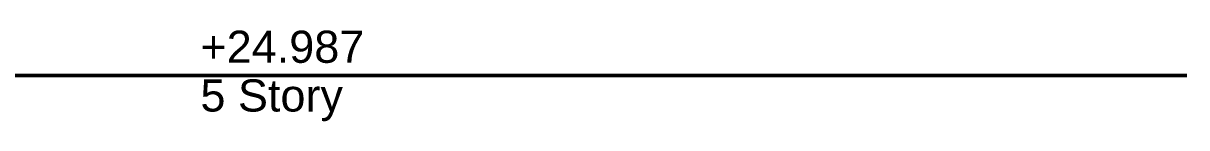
# Model space of a CAD drawing. Header units: millimetres. Extents: x -46169 to 174149, y -86316 to 18123.
# Drawn here: x 170537 to 174149, y -59827 to -59531 of the extents above; entities that cross this region are included whole.
import ezdxf

# ---------------------------------------------------------------- set-up
doc = ezdxf.new("R2010")
doc.units = ezdxf.units.MM
doc.header["$MEASUREMENT"] = 0
doc.linetypes.add('Wipeout_Contour', pattern=[1000, 0, -1000])
doc.layers.add('0_Pen_No__25', color=7, linetype='Continuous', lineweight=50, true_color=0x2a2a2a)
doc.layers.add('0_Pen_No__6', color=7, linetype='Continuous', lineweight=35)
doc.styles.add('GENERATED_STYLE_1', font='')
doc.styles.get('GENERATED_STYLE_1').set_extended_font_data('Swis721 BT')

# ---------------------------------------------------------------- blocks, each defined once
blk = doc.blocks.new('A04 Atrium Longitudinal Section_STORY_MARKER', base_point=(165992.3, -78878.8))
at = {"layer": '0_Pen_No__25', "linetype": 'Continuous'}
blk.add_line((170486.5, -59678.8), (170586.5, -59678.8), dxfattribs=at)
at = {"color": 254, "linetype": 'Wipeout_Contour', "lineweight": 0, "ltscale": 729818.637078}
blk.add_wipeout([(174148.5, -59530.6), (170686.5, -59530.6), (170686.5, -59827.1), (174148.5, -59827.1)], dxfattribs=at)
at = {"layer": '0_Pen_No__25', "linetype": 'Continuous'}
for p, q in [((170586.5, -59678.8), (170686.5, -59678.8)), ((170886.5, -59678.8), (170686.5, -59678.8)), ((170886.5, -59678.8), (171086.5, -59678.8)), ((174148.5, -59678.8), (171086.5, -59678.8))]:
    blk.add_line(p, q, dxfattribs=at)
at = {"layer": '0_Pen_No__6', "char_height": 100, "attachment_point": 1, "style": 'GENERATED_STYLE_1'}
for s, insert in [('\\A1;{\\fSwis721 BT|b0|i0|c0|p34;+24.987}', (171086.5, -59539.4)), ('\\A1;{\\fSwis721 BT|b0|i0|c0|p34;5 Story}', (171086.5, -59690.9))]:
    blk.add_mtext(s, dxfattribs=dict(at, insert=insert))

msp = doc.modelspace()

# ---------------------------------------------------------------- block references
at = {"linetype": 'Continuous', "lineweight": 0}
msp.add_blockref('A04 Atrium Longitudinal Section_STORY_MARKER', (165992.3, -78878.8), dxfattribs=at)

doc.saveas('drawing.dxf')
